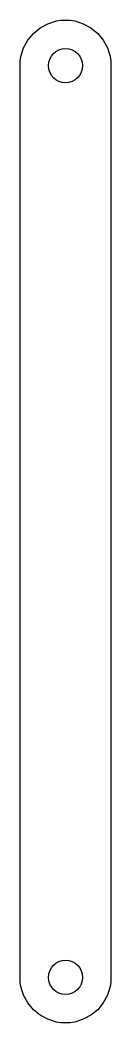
# Model space of a CAD drawing. Header units: millimetres. Extents: x 0 to 8, y 0 to 88.
import ezdxf

# ---------------------------------------------------------------- set-up
doc = ezdxf.new("R2010")
doc.units = ezdxf.units.MM
doc.layers.add('CORTE', color=7, linetype='Continuous')

msp = doc.modelspace()

# ---------------------------------------------------------------- linework, layer by layer
at = {"layer": 'CORTE'}
msp.add_lwpolyline([(8, 4), (7.98, 3.58), (7.92, 3.2), (7.7, 2.44), (7.32, 1.76), (6.84, 1.16), (6.24, 0.68), (5.56, 0.32), (4.82, 0.08), (4.42, 0.02), (4, 0), (3.6, 0.02), (3.2, 0.08), (2.44, 0.32), (1.76, 0.68), (1.18, 1.16), (0.68, 1.76), (0.32, 2.44), (0.08, 3.2), (0.02, 3.58), (0, 4), (0, 84), (0.02, 84.4), (0.08, 84.8), (0.32, 85.56), (0.68, 86.24), (1.18, 86.82), (1.76, 87.32), (2.44, 87.68), (3.2, 87.92), (3.6, 87.98), (4, 88), (4.42, 87.98), (4.82, 87.92), (5.56, 87.68), (6.24, 87.32), (6.84, 86.82), (7.32, 86.24), (7.7, 85.56), (7.92, 84.8), (7.98, 84.4), (8, 84)], close=True, dxfattribs=at)
for centre in [(4.002, 83.998), (4.002, 3.998)]:
    msp.add_circle(centre, 1.5, dxfattribs=at)

doc.saveas('drawing.dxf')
